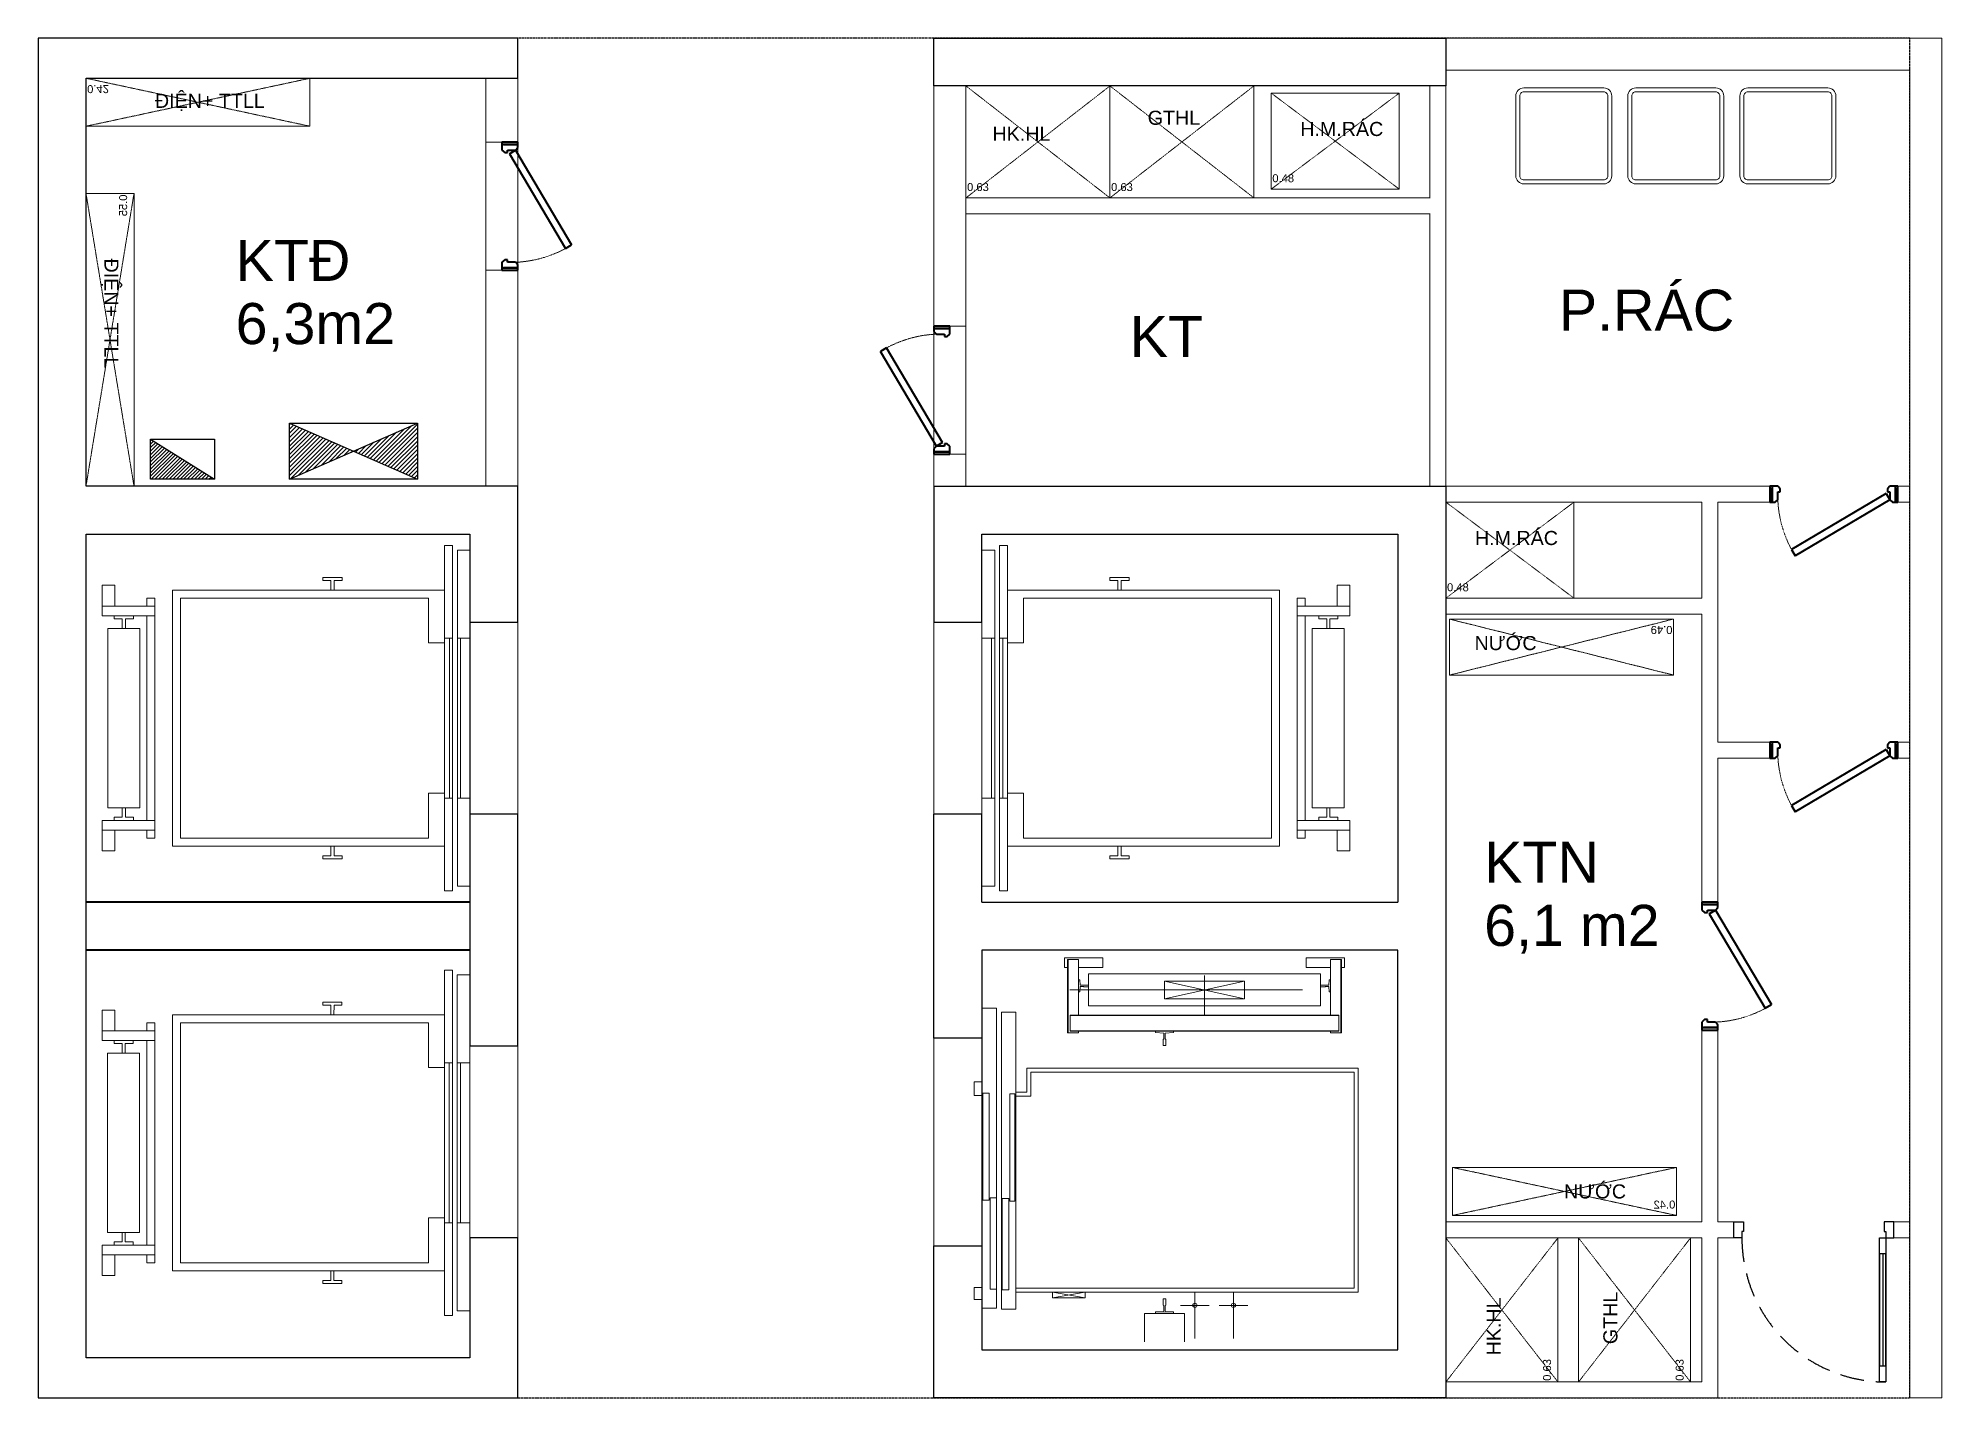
# Model space of a CAD drawing. Header units: millimetres. Extents: x 43 to 11943, y -169 to 8332.
import ezdxf
from ezdxf.enums import TextEntityAlignment as Align

# ---------------------------------------------------------------- set-up
doc = ezdxf.new("R2010")
doc.units = ezdxf.units.MM
for name, pattern in [('250602-MB CO CAU CĂN HO X1-3A-1$0$Xr_truc thang N3 tang dien hinh$0$T-Can ho$0$HIDDEN3', [0.2, 0.1, -0.1]), ('3PN B$0$HIDDENX2', [0.75, 0.5, -0.25]), ('ACAD_ISO02W100', [15, 12, -3]), ('HIDDEN', [9.525, 6.35, -3.175]), ('HIDDEN3', [0.2, 0.1, -0.1]), ('Xr_truc thang N3 tang dien hinh$0$T-Can ho$0$HIDDEN3', [0.2, 0.1, -0.1]), ('Xref Y2-Y4 ME$0$Xref MB Y2.Y4$0$Xr_truc thang N3 tang dien hinh$0$T-Can ho$0$HIDDEN3', [0.2, 0.1, -0.1])]:
    doc.linetypes.add(name, pattern=pattern)
doc.layers.get('0').update_dxf_attribs({"color": 231})
for name, color, linetype in [('250602-MB CO CAU CĂN HO X1-3A-1$0$A-TEXT', 2, 'Continuous'), ('A-CONC', 2, 'Continuous'), ('A-DOOR', 142, 'Continuous'), ('A-TEXT', 255, 'Continuous'), ('CDC-E', 2, 'Continuous'), ('ICU. BE TONG', 6, 'Continuous'), ('MDI-BAO-TM', 3, 'HIDDEN')]:
    doc.layers.add(name, color=color, linetype=linetype)
for name, color, linetype, lineweight in [('A-HEVY', 111, 'Continuous', 35), ('A-LITE', 9, 'Continuous', 9), ('A-WALL', 1, 'Continuous', 13), ('AS3_HIDDEN', 253, 'ACAD_ISO02W100', 15), ('NKB-Fur', 44, 'Continuous', 9), ('Xref Y2-Y4 ME$0$Xref MB Y2.Y4$0$LM DIEN', 150, 'Continuous', 5)]:
    doc.layers.add(name, color=color, linetype=linetype, lineweight=lineweight)
doc.styles.add('250602-MB CO CAU CĂN HO X1-3A-1$0$Xr_truc thang N3 tang dien hinh$0$T-Can ho$0$Arial', font='arial.ttf')
doc.styles.add('PVT_Chu Thuong', font='arial.ttf', dxfattribs={"width": 0.8})
doc.styles.add('Xr_truc thang N3 tang dien hinh$0$T-Can ho$0$Arial', font='arial.ttf')
doc.styles.add('Xref Y2-Y4 ME$0$Xref MB Y2.Y4$0$Xr_truc thang N3 tang dien hinh$0$T-Can ho$0$Arial', font='arial.ttf')

# ---------------------------------------------------------------- blocks, each defined once
blk = doc.blocks.new('*U19')
blk.add_lwpolyline([(0, 0), (0, 700), (900, 700), (900, 0)], close=True)
at = {"linetype": 'Xr_truc thang N3 tang dien hinh$0$T-Can ho$0$HIDDEN3'}
for points in [[(0, 0), (900, 700)], [(0, 700), (900, 0)]]:
    blk.add_lwpolyline(points, dxfattribs=at)
at = {"style": 'Xr_truc thang N3 tang dien hinh$0$T-Can ho$0$Arial'}
blk.add_text('0.63', height=50, dxfattribs=at).set_placement((7, 43))
blk.add_attdef('--', text='', height=88, dxfattribs=at).set_placement((127, 190), align=Align.MIDDLE_CENTER)
blk = doc.blocks.new('*U18')
blk.add_lwpolyline([(0, 0), (0, 700), (900, 700), (900, 0)], close=True)
at = {"linetype": '250602-MB CO CAU CĂN HO X1-3A-1$0$Xr_truc thang N3 tang dien hinh$0$T-Can ho$0$HIDDEN3'}
for points in [[(0, 0), (900, 700)], [(0, 700), (900, 0)]]:
    blk.add_lwpolyline(points, dxfattribs=at)
at = {"style": '250602-MB CO CAU CĂN HO X1-3A-1$0$Xr_truc thang N3 tang dien hinh$0$T-Can ho$0$Arial'}
blk.add_text('0.63', height=50, dxfattribs=at).set_placement((7, 43))
blk.add_attdef('--', text='', height=88, dxfattribs=at).set_placement((127, 190), align=Align.MIDDLE_CENTER)
blk = doc.blocks.new('trx')
at = {"layer": 'NKB-Fur'}
for points in [[(1678104, 1027031), (1678604, 1027031, -0.414214), (1678654, 1026981), (1678654, 1026481, -0.414214), (1678604, 1026431), (1678104, 1026431, -0.414214), (1678054, 1026481), (1678054, 1026981, -0.414214)], [(1678104, 1027006), (1678604, 1027006, -0.414214), (1678629, 1026981), (1678629, 1026481, -0.414214), (1678604, 1026456), (1678104, 1026456, -0.414214), (1678079, 1026481), (1678079, 1026981, -0.414214)]]:
    blk.add_lwpolyline(points, format="xyb", close=True, dxfattribs=at)
blk = doc.blocks.new('THANG TÀNG DH_dwg_tm1700x1700mb-2265521-MẶT BẰNG TẦNG 08-11')
for p, q in [((-160, 500), (-110, 500)), ((-130, -500), (-130, 500)), ((-80, 500), (0, 500)), ((-60, -500), (-60, 500)), ((-160, -500), (-110, -500)), ((-80, -500), (0, -500))]:
    blk.add_line(p, q)
at = {"flags": 128}
for points in [[(-110, -1080), (-160, -1080), (-160, 1080), (-110, 1080)], [(-80, 1050), (0, 1050), (0, -1050), (-80, -1050)], [(-850, 860), (-800, 860), (-800, 880), (-920, 880), (-920, 860), (-870, 860), (-870, 800), (-850, 800)], [(-2220, 830), (-2300, 830), (-2300, 700), (-2220, 700)], [(-1970, 750), (-2020, 750), (-2020, 700), (-1970, 700)], [(-1970, 640), (-2020, 640), (-2020, -640), (-1970, -640), (-1970, 640), (-2300, 640), (-2300, 700), (-1970, 700)], [(-2155, 620), (-2105, 620), (-2105, 640), (-2225, 640), (-2225, 620), (-2175, 620), (-2175, 560), (-2155, 560)], [(-2065, 560), (-2265, 560), (-2265, -560), (-2065, -560)], [(-2155, -620), (-2105, -620), (-2105, -640), (-2225, -640), (-2225, -620), (-2175, -620), (-2175, -560), (-2155, -560)], [(-1970, -700), (-2020, -700), (-2020, -750), (-1970, -750), (-1970, -700), (-2300, -700), (-2300, -640), (-1970, -640)], [(-2220, -700), (-2300, -700), (-2300, -830), (-2220, -830)], [(-850, -860), (-800, -860), (-800, -880), (-920, -880), (-920, -860), (-870, -860), (-870, -800), (-850, -800)]]:
    blk.add_lwpolyline(points, close=True, dxfattribs=at)
for points in [[(-160, -800), (-1860, -800), (-1860, 800), (-160, 800)], [(-160, -470), (-260, -470), (-260, -750), (-1810, -750), (-1810, 750), (-260, 750), (-260, 470), (-160, 470)]]:
    blk.add_lwpolyline(points, dxfattribs=at)
blk = doc.blocks.new('THANG TÀNG DH_dwg_MB DH 5T TC 180$0$2_thang maycuon$0$Z$W__23185-2265523-MẶT BẰNG TẦNG 08-11')
at = {"flags": 128}
blk.add_lwpolyline([(57, -89), (-57, -89), (-57, -81), (-4.75, -78), (-4.75, -41.25), (-8, -38), (-8, 0), (8, 0), (8, -38), (4.75, -41.25), (4.75, -78), (57, -81)], close=True, dxfattribs=at)
blk = doc.blocks.new('THANG TÀNG DH_dwg_tm1400x2100mb-2265527-MẶT BẰNG TẦNG 08-11')
for p, q in [((1812, 2080), (1817, 2080)), ((710, 1945), (1210, 1835)), ((960, 1980), (960, 1730)), ((347, 1890), (1801, 1890)), ((779, 0), (779, -290)), ((1020, 0), (1020, -290)), ((869, -82), (689, -82)), ((1110, -82), (930, -82))]:
    blk.add_line(p, q)
at = {"flags": 128}
for points in [[(325, 2090), (85, 2090), (85, 2030), (103, 2030), (85, 2030), (85, 2090), (325, 2090), (325, 2030), (173, 2030)], [(103, 2080), (108, 2080), (108, 1622), (103, 1622), (103, 2080), (108, 2080), (110, 2080), (118, 2080), (171, 2080), (173, 2080)], [(173, 1732), (173, 2080), (171, 2080), (118, 2080), (110, 2080), (108, 2080)], [(1747, 2030), (1595, 2030), (1595, 2090), (1835, 2090), (1835, 2030), (1817, 2030), (1835, 2030), (1835, 2090), (1595, 2090)], [(1812, 1622), (1817, 1622), (1817, 2080), (1812, 2080), (1810, 2080), (1802, 2080), (1810, 2080), (1812, 2080), (1812, 1622), (1810, 1622), (1802, 1622), (1749, 1622), (1747, 1622), (1747, 1632)], [(1747, 1732), (1747, 2080), (1802, 2080), (1747, 2080)], [(1210, 1945), (1210, 1835), (710, 1835), (710, 1945), (1210, 1945), (710, 1835)], [(120, 1729), (120, 1732), (1800, 1732), (1800, 1729)], [(1800, 1634), (1800, 1638), (1800, 1641), (1800, 1650), (1800, 1713), (1800, 1722), (1800, 1725), (1800, 1729), (120, 1729), (120, 1725), (120, 1722), (120, 1713), (120, 1650), (120, 1641), (120, 1638), (120, 1634)], [(2139, 1750), (2229, 1750), (2229, -105), (2140, -105), (2140, 1750)], [(108, 1622), (110, 1622), (118, 1622), (171, 1622), (173, 1622), (173, 1632)], [(2140, 0), (0, 0), (0, 1400), (2070, 1400), (2070, 1250), (2140, 1250)], [(2140, 25), (25, 25), (25, 1375), (2045, 1375), (2045, 1225), (2140, 1225)], [(2260, 590), (2300, 590), (2300, 20), (2260, 20)], [(2350, -25), (2350, -45), (2400, -45), (2400, 30), (2350, 30)], [(1705, -35), (1910, 0), (1910, -35), (1705, -35), (1705, 0), (1910, -35)], [(1085, -310), (1085, -132), (1335, -132), (1335, -310)]]:
    blk.add_lwpolyline(points, dxfattribs=at)
for points in [[(108, 2076), (108, 2075)], [(182, 1919), (180, 1952), (173, 1952), (173, 1878), (180, 1878), (182, 1911), (204, 1911), (205, 1910), (235, 1910), (235, 1920), (205, 1920), (204, 1919)], [(1685, 1790), (235, 1790), (235, 1990), (1685, 1990)], [(1738, 1919), (1740, 1952), (1747, 1952), (1747, 1878), (1740, 1878), (1738, 1911), (1716, 1911), (1715, 1910), (1685, 1910), (1685, 1920), (1715, 1920), (1716, 1919)], [(2350, 1775), (2350, -100), (2260, -100), (2260, 1775)], [(1800, 1632), (120, 1632), (120, 1634), (1800, 1634)], [(1153, 1632), (1267, 1632), (1267, 1624), (1215, 1620), (1215, 1584), (1218, 1580), (1218, 1542), (1202, 1542), (1202, 1580), (1205, 1584), (1205, 1620), (1153, 1624)], [(2400, 1315), (2400, 1230), (2350, 1230), (2350, 1315)], [(2145, 570), (2145, 1240), (2177, 1240), (2177, 570)], [(2345, 1245), (2345, 575), (2305, 575), (2305, 1245)], [(2224, 585), (2224, 15), (2182, 15), (2182, 585)]]:
    blk.add_lwpolyline(points, close=True, dxfattribs=at)
for centre in [(779, -82), (1020, -82)]:
    blk.add_circle(centre, 13)
at = {"zscale": -1}
blk.add_blockref('THANG TÀNG DH_dwg_MB DH 5T TC 180$0$2_thang maycuon$0$Z$W__23185-2265523-MẶT BẰNG TẦNG 08-11', (1210, -42), dxfattribs=at)
blk = doc.blocks.new('*U15')
blk.add_lwpolyline([(0, 0), (0, 300), (1400, 300), (1400, 0)], close=True)
at = {"linetype": 'Xref Y2-Y4 ME$0$Xref MB Y2.Y4$0$Xr_truc thang N3 tang dien hinh$0$T-Can ho$0$HIDDEN3'}
for points in [[(0, 0), (1400, 300)], [(0, 300), (1400, 0)]]:
    blk.add_lwpolyline(points, dxfattribs=at)
at = {"style": 'Xref Y2-Y4 ME$0$Xref MB Y2.Y4$0$Xr_truc thang N3 tang dien hinh$0$T-Can ho$0$Arial'}
blk.add_text('0.42', height=50, dxfattribs=at).set_placement((7, 43))
blk.add_attdef('--', text='', height=88, dxfattribs=at).set_placement((127, 190), align=Align.MIDDLE_CENTER)
blk = doc.blocks.new('*U16')
blk.add_lwpolyline([(0, 0), (0, 300), (1830, 300), (1830, 0)], close=True)
at = {"linetype": 'Xref Y2-Y4 ME$0$Xref MB Y2.Y4$0$Xr_truc thang N3 tang dien hinh$0$T-Can ho$0$HIDDEN3'}
for points in [[(0, 0), (1830, 300)], [(0, 300), (1830, 0)]]:
    blk.add_lwpolyline(points, dxfattribs=at)
at = {"style": 'Xref Y2-Y4 ME$0$Xref MB Y2.Y4$0$Xr_truc thang N3 tang dien hinh$0$T-Can ho$0$Arial'}
blk.add_text('0.55', height=50, dxfattribs=at).set_placement((7, 43))
blk.add_attdef('--', text='', height=88, dxfattribs=at).set_placement((127, 190), align=Align.MIDDLE_CENTER)
blk = doc.blocks.new('*U14')
blk.add_lwpolyline([(0, 0), (0, 350), (1400, 350), (1400, 0)], close=True)
at = {"linetype": 'Xref Y2-Y4 ME$0$Xref MB Y2.Y4$0$Xr_truc thang N3 tang dien hinh$0$T-Can ho$0$HIDDEN3'}
for points in [[(0, 0), (1400, 350)], [(0, 350), (1400, 0)]]:
    blk.add_lwpolyline(points, dxfattribs=at)
at = {"style": 'Xref Y2-Y4 ME$0$Xref MB Y2.Y4$0$Xr_truc thang N3 tang dien hinh$0$T-Can ho$0$Arial'}
blk.add_text('0.49', height=50, dxfattribs=at).set_placement((7, 43))
blk.add_attdef('--', text='', height=88, dxfattribs=at).set_placement((127, 190), align=Align.MIDDLE_CENTER)
blk = doc.blocks.new('*U13')
blk.add_lwpolyline([(0, 0), (0, 300), (1400, 300), (1400, 0)], close=True)
at = {"linetype": 'Xref Y2-Y4 ME$0$Xref MB Y2.Y4$0$Xr_truc thang N3 tang dien hinh$0$T-Can ho$0$HIDDEN3'}
for points in [[(0, 0), (1400, 300)], [(0, 300), (1400, 0)]]:
    blk.add_lwpolyline(points, dxfattribs=at)
at = {"style": 'Xref Y2-Y4 ME$0$Xref MB Y2.Y4$0$Xr_truc thang N3 tang dien hinh$0$T-Can ho$0$Arial'}
blk.add_text('0.42', height=50, dxfattribs=at).set_placement((7, 43))
blk.add_attdef('--', text='', height=88, dxfattribs=at).set_placement((127, 190), align=Align.MIDDLE_CENTER)
blk = doc.blocks.new('TUCC')
at = {"layer": 'CDC-E'}
h = blk.add_hatch(dxfattribs=at)
h.set_pattern_fill('ANSI31', color=8, scale=5, angle=90)
h.set_pattern_definition([(135, (159303.51, -210150.06), (-11.2253, -11.2253), [])])
h.paths.add_polyline_path([(159304, -210150), (159054, -210550), (159304, -210550)])
for p, q in [((159054, -210550), (159054, -210150)), ((159054, -210550), (159304, -210150)), ((159054, -210150), (159304, -210150)), ((159304, -210150), (159304, -210550)), ((159304, -210550), (159054, -210550))]:
    blk.add_line(p, q, dxfattribs=at)
blk = doc.blocks.new('*X10')
at = {"color": 0}
for p, q in [((32025, 38840), (32032, 38847)), ((32025, 38813), (32051, 38839)), ((32025, 38787), (32069, 38831)), ((32025, 38760), (32087, 38823)), ((32025, 38734), (32106, 38815)), ((32025, 38707), (32124, 38807)), ((32025, 38681), (32143, 38798)), ((32549, 38621), (32741, 38813)), ((32567, 38613), (32788, 38834)), ((32586, 38605), (32825, 38844)), ((32604, 38597), (32825, 38818)), ((32025, 38654), (32161, 38790)), ((32025, 38628), (32180, 38782)), ((32025, 38601), (32198, 38774)), ((32025, 38575), (32217, 38766)), ((32025, 38548), (32235, 38758)), ((32025, 38522), (32253, 38750)), ((32034, 38504), (32272, 38742)), ((32081, 38524), (32290, 38734)), ((32128, 38545), (32309, 38726)), ((32175, 38566), (32327, 38718)), ((32222, 38586), (32346, 38710)), ((32270, 38607), (32364, 38702)), ((32317, 38628), (32383, 38694)), ((32364, 38648), (32401, 38685)), ((32411, 38669), (32420, 38677)), ((32438, 38669), (32458, 38689)), ((32456, 38661), (32505, 38710)), ((32475, 38653), (32552, 38731)), ((32493, 38645), (32600, 38751)), ((32512, 38637), (32647, 38772)), ((32530, 38629), (32694, 38793)), ((32622, 38589), (32825, 38791)), ((32641, 38581), (32825, 38765)), ((32659, 38572), (32825, 38738)), ((32678, 38564), (32825, 38712)), ((32696, 38556), (32825, 38685)), ((32715, 38548), (32825, 38659)), ((32733, 38540), (32825, 38632)), ((32752, 38532), (32825, 38606)), ((32770, 38524), (32825, 38579)), ((32788, 38516), (32825, 38553)), ((32807, 38508), (32825, 38526))]:
    blk.add_line(p, q, dxfattribs=at)
blk = doc.blocks.new('P3')
at = {"layer": 'CDC-E'}
for p, q in [((-400, 175), (400, 175)), ((-400, 175), (400, -175)), ((-400, -175), (400, 175)), ((-400, -175), (-400, 175)), ((400, 175), (400, -175)), ((400, -175), (-400, -175))]:
    blk.add_line(p, q, dxfattribs=at)
at = {"layer": 'CDC-E', "color": 8}
blk.add_blockref('*X10', (-32425, -38675), dxfattribs=at)
blk = doc.blocks.new('*U20')
blk.add_lwpolyline([(0, 0), (0, 600), (800, 600), (800, 0)], close=True)
at = {"linetype": 'Xref Y2-Y4 ME$0$Xref MB Y2.Y4$0$Xr_truc thang N3 tang dien hinh$0$T-Can ho$0$HIDDEN3'}
for points in [[(0, 0), (800, 600)], [(0, 600), (800, 0)]]:
    blk.add_lwpolyline(points, dxfattribs=at)
at = {"style": 'Xref Y2-Y4 ME$0$Xref MB Y2.Y4$0$Xr_truc thang N3 tang dien hinh$0$T-Can ho$0$Arial'}
blk.add_text('0.48', height=50, dxfattribs=at).set_placement((7, 43))
blk.add_attdef('--', text='', height=88, dxfattribs=at).set_placement((127, 190), align=Align.MIDDLE_CENTER)
blk = doc.blocks.new('*U17')
blk.add_line((100, -70), (800, -70))
for points in [[(-100, 0), (-100, -60), (-40, -60), (-40, -50), (0, -50), (0, 0)], [(0, -50), (900, -50), (900, -90), (0, -90)], [(100, -50), (100, -90), (800, -90), (800, -50)], [(-100, -1000), (-100, -940), (-40, -940), (-40, -950), (0, -950), (0, -1000)]]:
    blk.add_lwpolyline(points, close=True)
at = {"linetype": '3PN B$0$HIDDENX2', "ltscale": 300}
blk.add_arc((0, -50), 900, 270, 0, dxfattribs=at)
blk = doc.blocks.new('KTV-CuaDi-1Canh-Thep - DT1_1-800x2200-EI45-9656795-MẶT BẰNG KIẾN TRÚC TẦNG 4-15')
at = {"layer": 'A-DOOR', "lineweight": 35}
for p, q in [((-365, 35), (226, 385)), ((249, 346), (226, 385)), ((-342, -4), (249, 346)), ((-400, 50), (-415, 50)), ((-415, 50), (-415, -50)), ((-382, 50), (-400, 50)), ((-400, 50), (-400, -50)), ((-400, -40), (-400, 50)), ((-365, 35), (-382, 50)), ((-365, -15), (-365, 35)), ((-342, -4), (-365, 35)), ((352, 50), (335, 35)), ((335, 35), (335, -15)), ((370, 50), (352, 50)), ((370, -50), (370, 50)), ((370, 50), (370, -40)), ((385, 50), (370, 50)), ((385, -50), (385, 50)), ((-415, -50), (-400, -50)), ((-400, -50), (-365, -50)), ((-350, -15), (-365, -15)), ((-365, -50), (-350, -33)), ((-350, -33), (-350, -15)), ((335, -15), (320, -15)), ((320, -15), (320, -33)), ((320, -33), (335, -50)), ((335, -50), (370, -50)), ((370, -50), (385, -50))]:
    blk.add_line(p, q, dxfattribs=at)
at = {"layer": 'AS3_HIDDEN', "linetype": 'HIDDEN3'}
blk.add_arc((-380, 5), 716, 2.4343, 32.0969, dxfattribs=at)

msp = doc.modelspace()

# ---------------------------------------------------------------- linework, layer by layer
at = {"layer": '250602-MB CO CAU CĂN HO X1-3A-1$0$A-TEXT'}
for p, q in [((8543, 5231), (8543, 2931)), ((5643, 2081), (5643, 3481)), ((5943, 3481), (5643, 3481)), ((5943, 2931), (8543, 2931)), ((8543, 2631), (5943, 2631)), ((5943, 2631), (5943, 2081)), ((8543, 131), (8543, 2631)), ((5943, 2081), (5643, 2081)), ((5643, -169), (5643, 781)), ((5643, 781), (5943, 781)), ((5943, 781), (5943, 131)), ((5943, 131), (8543, 131)), ((8843, -169), (5643, -169))]:
    msp.add_line(p, q, dxfattribs=at)
at = {"layer": 'A-CONC'}
for p, q in [((5643, 8332), (8843, 8332)), ((8843, 8332), (8843, 8033)), ((8843, 8033), (5643, 8034)), ((5643, 5531), (5643, 4681)), ((5643, 5531), (8843, 5531)), ((8843, 5531), (8843, -169)), ((5943, 4681), (5943, 5231)), ((5943, 5231), (8543, 5231)), ((5643, 4681), (5943, 4681)), ((5943, 2931), (5943, 3481))]:
    msp.add_line(p, q, dxfattribs=at)
for points in [[(3043, 8081), (3043, 8331), (43, 8331), (43, -169), (3043, -169), (3043, 831), (2743, 831), (2743, 81), (343, 81), (343, 5231), (2743, 5231)], [(5643, 8034), (5643, 8332)], [(3043, 5531), (343, 5531), (343, 8081), (3043, 8081)], [(2743, 5231), (2743, 4681), (3043, 4681), (3043, 5531)]]:
    msp.add_lwpolyline(points, dxfattribs=at)
msp.add_lwpolyline([(2743, 3481), (2743, 2032), (3043, 2032), (3043, 3481)], close=True, dxfattribs=at)
at = {"layer": 'A-HEVY'}
for p, q in [((2743, 2931), (343, 2931)), ((2743, 2631), (343, 2631))]:
    msp.add_line(p, q, dxfattribs=at)
at = {"layer": 'A-LITE'}
for p, q in [((5643, 3481), (5643, 4681)), ((5943, 4681), (5943, 3481))]:
    msp.add_line(p, q, dxfattribs=at)
for points in [[(3043, 7681), (2843, 7681), (2843, 6881), (3043, 6881)], [(5643, 6531), (5843, 6531), (5843, 5731), (5643, 5731)], [(3043, 4681), (2743, 4681), (2743, 3481), (3043, 3481)], [(3043, 2032), (2743, 2032), (2743, 832), (3043, 832)]]:
    msp.add_lwpolyline(points, close=True, dxfattribs=at)
msp.add_lwpolyline([(5643, 2082), (5643, 782), (5943, 782), (5943, 2082), (5643, 2082)], dxfattribs=at)
at = {"layer": 'A-WALL'}
for p, q in [((2843, 7681), (2843, 8081)), ((5643, 6531), (5643, 8034)), ((5843, 8033), (5843, 6531)), ((8743, 8033), (8743, 7333)), ((8843, 8033), (8843, 5531)), ((5843, 7333), (8744, 7333)), ((5843, 7233), (8744, 7233)), ((8743, 7233), (8743, 5531)), ((5843, 6531), (5643, 6531)), ((5643, 5731), (5843, 5731)), ((5643, 5731), (5643, 5531)), ((5843, 5731), (5843, 5531)), ((8743, 5531), (8843, 5531)), ((8843, 5531), (10868, 5531)), ((10868, 5431, 0), (10868, 5531, 0)), ((11668, 5531, 0), (11743, 5531, 0)), ((11668, 5431, 0), (11668, 5531, 0)), ((8843, 5431), (10443, 5431)), ((10443, 5431), (10443, 4831)), ((10543, 5431), (10868, 5431)), ((10543, 5431), (10543, 3931)), ((11668, 5431, 0), (11743, 5431, 0)), ((8843, 4831), (10443, 4831)), ((8843, 4731), (10443, 4731)), ((10443, 4731), (10443, 2931)), ((10543, 3931), (10868, 3931)), ((10868, 3831, 0), (10868, 3931, 0)), ((11668, 3931, 0), (11743, 3931, 0)), ((11668, 3831, 0), (11668, 3931, 0)), ((11743, 3831, 0), (11743, 3931, 0)), ((10543, 3831), (10868, 3831)), ((10543, 3831), (10543, 2931)), ((11668, 3831, 0), (11743, 3831, 0)), ((10443, 2931, 0), (10543, 2931, 0)), ((10443, 2131, 0), (10543, 2131, 0)), ((10443, 2131), (10443, 931, 0)), ((10543, 2131), (10543, 931, 0)), ((8843, 931), (10443, 931, 0)), ((10543, 931, 0), (10643, 931, 0)), ((10643, 931), (10643, 831)), ((11643, 931), (11743, 931)), ((11643, 931), (11643, 831)), ((8843, 831), (10443, 831, 0)), ((10443, 831, 0), (10443, -69, 0)), ((10543, 831, 0), (10643, 831, 0)), ((10543, 831, 0), (10543, -169, 0)), ((11643, 831), (11743, 831)), ((8843, -69), (10443, -69)), ((8843, -169), (10543, -169)), ((11743, -169, 0), (11943, -169, 0))]:
    msp.add_line(p, q, dxfattribs=at)
at = {"layer": 'A-WALL', "elevation": 0}
for points in [[(11943, -169), (11943, 8332), (8843, 8332)], [(11743, -169), (11743, 8132), (8843, 8132)], [(11743, 5531), (11743, 5431)]]:
    msp.add_lwpolyline(points, dxfattribs=at)
at = {"layer": 'A-WALL'}
for points in [[(3043, 7681), (3043, 8081)], [(2843, 7681), (3043, 7681)], [(2843, 5531), (2843, 6881), (3043, 6881), (3043, 5531)], [(11743, 931), (11743, 831)]]:
    msp.add_lwpolyline(points, dxfattribs=at)
at = {"layer": 'MDI-BAO-TM', "elevation": 0}
msp.add_lwpolyline([(11743, 8332), (43, 8332), (43, -169), (11743, -169)], close=True, dxfattribs=at)

# ---------------------------------------------------------------- block references
at = {"layer": 'A-DOOR', "lineweight": 35}
for p, zscale, rotation in [((2993, 7266), -1, 270.000072868106), ((5693, 6146), -1, 90.00007286810593), ((11253, 5481, 0), -0.9999999999999999, 180.0000728681059), ((11253, 3881, 0), -0.9999999999999999, 180.0000728681059), ((10493, 2516), -0.9999999999999999, 270.0000728681059)]:
    msp.add_blockref('KTV-CuaDi-1Canh-Thep - DT1_1-800x2200-EI45-9656795-MẶT BẰNG KIẾN TRÚC TẦNG 4-15', p, dxfattribs=dict(at, zscale=zscale, rotation=rotation))
at = {"layer": 'A-DOOR', "rotation": 270}
msp.add_blockref('*U17', (11643, 831), dxfattribs=at)
at = {"layer": 'A-LITE', "linetype": 'HIDDEN', "ltscale": 0.3}
ref = msp.add_blockref('*U15', (343, 8081), dxfattribs=dict(at, xscale=-1, rotation=179.9988975320294))
ref.add_attrib('--', 'ĐIỆN+ TTLL', dxfattribs={"layer": '0', "height": 88, "rotation": 359.9989, "style": 'Xref Y2-Y4 ME$0$Xref MB Y2.Y4$0$Xr_truc thang N3 tang dien hinh$0$T-Can ho$0$Arial'}).set_placement((1117, 7940, 0), align=Align.MIDDLE_CENTER)
ref = msp.add_blockref('*U19', (5843, 7333), dxfattribs=dict(at, rotation=0.001102467970536392))
ref.add_attrib('--', 'HK.HL', dxfattribs={"layer": '0', "height": 88, "rotation": 0.0011, "style": 'Xr_truc thang N3 tang dien hinh$0$T-Can ho$0$Arial'}).set_placement((6190, 7734), align=Align.MIDDLE_CENTER)
ref = msp.add_blockref('*U18', (6743, 7333), dxfattribs=dict(at, rotation=0.001102467970536392))
ref.add_attrib('--', 'GTHL', dxfattribs={"layer": '0', "height": 88, "rotation": 0.0011, "style": '250602-MB CO CAU CĂN HO X1-3A-1$0$Xr_truc thang N3 tang dien hinh$0$T-Can ho$0$Arial'}).set_placement((7143, 7834), align=Align.MIDDLE_CENTER)
ref = msp.add_blockref('*U20', (7751, 7388, 0), dxfattribs=dict(at, rotation=359.9966043141499))
ref.add_attrib('--', 'H.M.RÁC', dxfattribs={"layer": '0', "height": 88, "rotation": 359.9966, "style": 'Xref Y2-Y4 ME$0$Xref MB Y2.Y4$0$Xr_truc thang N3 tang dien hinh$0$T-Can ho$0$Arial'}).set_placement((8192, 7764), align=Align.MIDDLE_CENTER)
ref = msp.add_blockref('*U16', (643, 7361), dxfattribs=dict(at, xscale=-1, rotation=89.9988975257474))
ref.add_attrib('--', 'ĐIỆN+ TTLL', dxfattribs={"layer": '0', "height": 88, "rotation": 269.9989, "style": 'Xref Y2-Y4 ME$0$Xref MB Y2.Y4$0$Xr_truc thang N3 tang dien hinh$0$T-Can ho$0$Arial'}).set_placement((502, 6611, 0), align=Align.MIDDLE_CENTER)
ref = msp.add_blockref('*U20', (8843, 4831), dxfattribs=dict(at, rotation=359.9966043141499))
ref.add_attrib('--', 'H.M.RÁC', dxfattribs={"layer": '0', "height": 88, "rotation": 359.9966, "style": 'Xref Y2-Y4 ME$0$Xref MB Y2.Y4$0$Xr_truc thang N3 tang dien hinh$0$T-Can ho$0$Arial'}).set_placement((9284, 5207, 0), align=Align.MIDDLE_CENTER)
at = {"layer": 'A-LITE', "ltscale": 0.3, "zscale": -1, "rotation": 359.9983905956682}
for p in [(2744, 4081), (2743, 1426)]:
    msp.add_blockref('THANG TÀNG DH_dwg_tm1700x1700mb-2265521-MẶT BẰNG TẦNG 08-11', p, dxfattribs=at)
at = {"layer": 'A-LITE', "ltscale": 0.3, "xscale": -1, "zscale": -1}
for name, p, rotation in [('THANG TÀNG DH_dwg_tm1700x1700mb-2265521-MẶT BẰNG TẦNG 08-11', (5943, 4081), 0.001609404331723852), ('THANG TÀNG DH_dwg_tm1400x2100mb-2265527-MẶT BẰNG TẦNG 08-11', (8294, 492), 0.002579248828036285)]:
    msp.add_blockref(name, p, dxfattribs=dict(at, rotation=rotation))
at = {"layer": 'A-LITE', "linetype": 'HIDDEN', "ltscale": 0.3}
ref = msp.add_blockref('*U14', (10266, 4700, 0), dxfattribs=dict(at, rotation=180.0011024679703))
ref.add_attrib('--', 'NƯỚC', dxfattribs={"layer": '0', "height": 88, "rotation": 0.0011, "style": 'Xref Y2-Y4 ME$0$Xref MB Y2.Y4$0$Xr_truc thang N3 tang dien hinh$0$T-Can ho$0$Arial'}).set_placement((9216, 4550, 0), align=Align.MIDDLE_CENTER)
ref = msp.add_blockref('*U13', (10284, 972, 0), dxfattribs=dict(at, xscale=-1, rotation=0.001102461680986266))
ref.add_attrib('--', 'NƯỚC', dxfattribs={"layer": '0', "height": 88, "rotation": 0.0011, "style": 'Xref Y2-Y4 ME$0$Xref MB Y2.Y4$0$Xr_truc thang N3 tang dien hinh$0$T-Can ho$0$Arial'}).set_placement((9775, 1122, 0), align=Align.MIDDLE_CENTER)
ref = msp.add_blockref('*U19', (9543, -69), dxfattribs=dict(at, rotation=90.00110246797054))
ref.add_attrib('--', 'HK.HL', dxfattribs={"layer": '0', "height": 88, "rotation": 90.0011, "style": 'Xr_truc thang N3 tang dien hinh$0$T-Can ho$0$Arial'}).set_placement((9142, 278), align=Align.MIDDLE_CENTER)
ref = msp.add_blockref('*U18', (10372, -69, 0), dxfattribs=dict(at, rotation=90.00110246797054))
ref.add_attrib('--', 'GTHL', dxfattribs={"layer": '0', "height": 88, "rotation": 90.0011, "style": '250602-MB CO CAU CĂN HO X1-3A-1$0$Xr_truc thang N3 tang dien hinh$0$T-Can ho$0$Arial'}).set_placement((9871, 331, 0), align=Align.MIDDLE_CENTER)
at = {"layer": 'ICU. BE TONG', "color": 7, "linetype": 'Continuous', "rotation": 180.0011024679706}
for p in [(1687914, 1034484), (1688614, 1034484)]:
    msp.add_blockref('trx', p, dxfattribs=at)
at = {"layer": 'ICU. BE TONG', "color": 7, "linetype": 'Continuous', "xscale": -1, "rotation": 179.9988975320294}
msp.add_blockref('trx', (-1667354, 1034484), dxfattribs=at)
at = {"layer": 'Xref Y2-Y4 ME$0$Xref MB Y2.Y4$0$LM DIEN', "color": 7}
for name, p, rotation in [('P3', (2015, 5750), 0.001102467970271848), ('TUCC', (211294, 164882), 270.0011024679706)]:
    msp.add_blockref(name, p, dxfattribs=dict(at, rotation=rotation))

# ---------------------------------------------------------------- texts
at = {"layer": 'A-TEXT', "style": 'PVT_Chu Thuong'}
for s, p in [('KTĐ', (1278, 6814)), ('P.RÁC', (9549, 6503)), ('6,3m2', (1278, 6419)), ('KT', (6867, 6338)), ('KTN', (9082, 3052)), ('6,1 m2', (9082, 2657))]:
    msp.add_text(s, height=256.8, rotation=359.9983, dxfattribs=at).set_placement(p)

doc.saveas('drawing.dxf')
